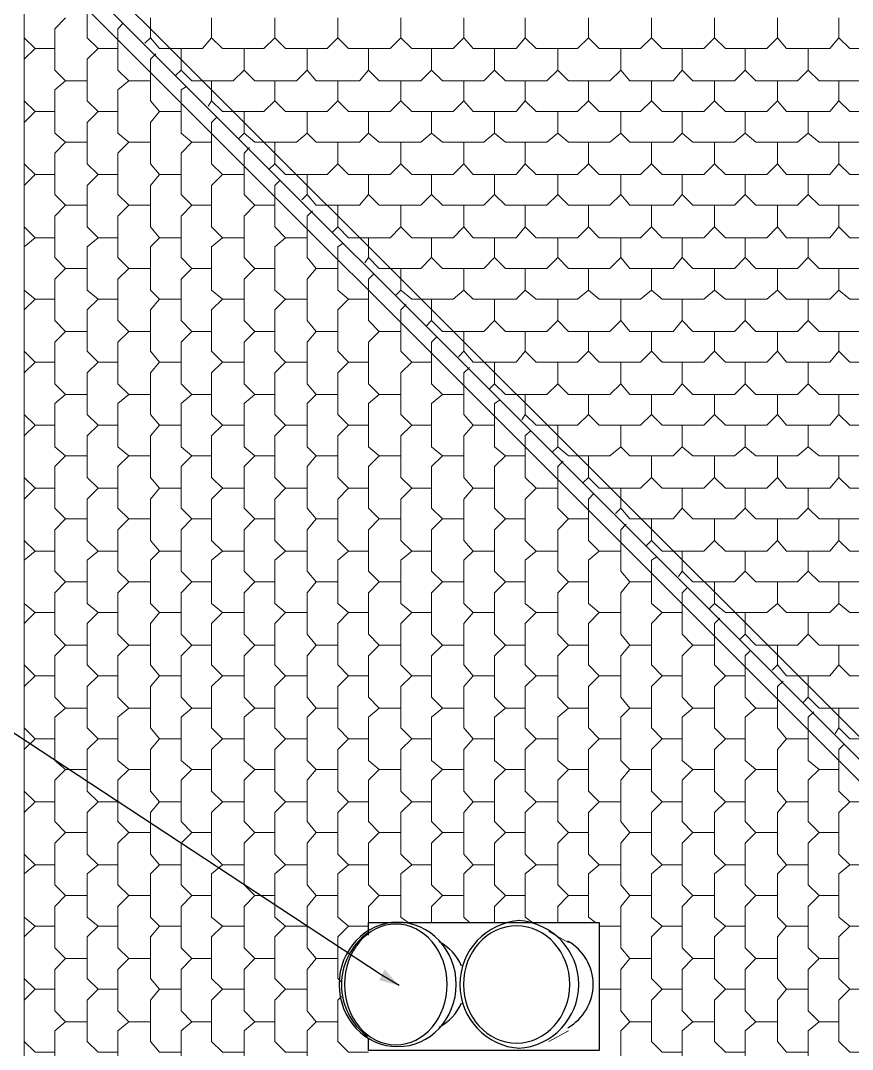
# Model space of a CAD drawing. Header units: millimetres. Extents: x 0 to 80.9, y 0 to 43.9.
# Drawn here: x 9.05 to 14.97, y 23.28 to 30.6 of the extents above; entities that cross this region are included whole.
import ezdxf

# ---------------------------------------------------------------- set-up
doc = ezdxf.new("R2010")
doc.units = ezdxf.units.MM
doc.layers.add('PDF_0', color=7, linetype='Continuous', true_color=0xed1f24)
doc.layers.add('PDF_014408$_ps_FA-EA_Pen_No__254', color=7, linetype='Continuous', true_color=0xb676ff)
for name, color, linetype in [('PDF_014408$_ps_FA-EA_Pen_No__4', 7, 'Continuous'), ('PDF_014408$A$Fillings_Pen_No__4', 7, 'Continuous'), ('PDF_014408$BL-ROOF', 7, 'Continuous')]:
    doc.layers.add(name, color=color, linetype=linetype)

msp = doc.modelspace()

# ---------------------------------------------------------------- linework, layer by layer
at = {"layer": 'PDF_0', "color": 7, "lineweight": 25}
msp.add_lwpolyline([(11.7451, 23.7339), (11.6169, 23.8108), (8.2062, 26.0547), (7.5779, 26.0547)], dxfattribs=at)
at = {"layer": 'PDF_0', "color": 7, "transparency": 33554559}
for points in [[(11.6426, 23.8493), (11.6041, 23.7724), (11.7451, 23.7339)], [(11.6041, 23.7724), (11.7451, 23.7339), (11.6426, 23.8493)]]:
    msp.add_solid(points, dxfattribs=at)
at = {"layer": 'PDF_014408$_ps_FA-EA_Pen_No__254', "lineweight": 13}
for points in [[(12.8094, 24.1186), (12.9504, 24.0416)], [(12.8094, 23.3364), (12.9504, 23.4134)]]:
    msp.add_lwpolyline(points, dxfattribs=at)
at = {"layer": 'PDF_014408$_ps_FA-EA_Pen_No__4', "lineweight": 25}
for centre, radius, start, end in [((12.6322, 23.7424), 0.4552, 93.45521, 266.54479), ((12.5681, 23.7424), 0.4552, 273.45521, 86.54479), ((11.8756, 23.7424), 0.3398, 22.57143, 63.12745), ((12.7732, 23.7424), 0.3526, 299.26756, 60.73244), ((11.8756, 23.7424), 0.3398, 296.87255, 337.42857)]:
    msp.add_arc(centre, radius, start, end, dxfattribs=at)
for points in [[(11.7346, 24.1847), (11.5044, 24.1847), (11.3179, 23.9867), (11.3179, 23.7424)], [(11.7218, 24.1719), (11.5199, 24.1719), (11.3563, 23.9796), (11.3563, 23.7424)], [(12.0872, 23.7424), (12.0872, 23.9796), (11.9236, 24.1719), (11.7218, 24.1719)], [(12.1513, 23.7424), (12.1513, 23.9867), (11.9647, 24.1847), (11.7346, 24.1847)], [(12.5809, 24.1591), (12.372, 24.1591), (12.2026, 23.9725), (12.2026, 23.7424)], [(12.9591, 23.7424), (12.9591, 23.9725), (12.7898, 24.1591), (12.5809, 24.1591)], [(11.3179, 23.7424), (11.3179, 23.498), (11.5044, 23.3), (11.7346, 23.3)], [(11.3563, 23.7424), (11.3563, 23.5051), (11.5199, 23.3128), (11.7218, 23.3128)], [(11.7218, 23.3128), (11.9236, 23.3128), (12.0872, 23.5051), (12.0872, 23.7424)], [(11.7346, 23.3), (11.9647, 23.3), (12.1513, 23.498), (12.1513, 23.7424)], [(12.2026, 23.7424), (12.2026, 23.5122), (12.372, 23.3256), (12.5809, 23.3256)], [(12.5809, 23.3256), (12.7898, 23.3256), (12.9591, 23.5122), (12.9591, 23.7424)]]:
    msp.add_open_spline(points, degree=3, dxfattribs=at)
at = {"layer": 'PDF_014408$A$Fillings_Pen_No__4', "lineweight": 25}
msp.add_lwpolyline([(11.5272, 24.0929), (11.5272, 24.1827), (13.1684, 24.1827), (13.1684, 23.2723), (11.5272, 23.2723), (11.5272, 23.3621)], dxfattribs=at)
msp.add_arc((11.79, 23.7403), 0.4552, 126.16189, 233.83811, dxfattribs=at)
at = {"layer": 'PDF_014408$BL-ROOF', "lineweight": 9}
for points in [[(9.0781, 31.2862), (18.5409, 21.8234), (26.2342, 21.8234), (26.2342, 29.427), (49.2758, 29.427), (49.2758, 22.862), (66.5345, 22.862), (66.5345, 22.4132), (75.4074, 31.2862)], [(9.0781, 12.3606), (18.5409, 21.8234), (9.0781, 31.2862)]]:
    msp.add_lwpolyline(points, close=True, dxfattribs=at)
for points in [[(26.2342, 21.9388), (18.5922, 21.9388), (9.232, 31.2862)], [(9.0781, 31.1323), (18.3871, 21.8234), (9.0781, 12.5273)], [(9.5654, 30.8118), (9.5269, 30.7733), (9.5269, 30.4784), (9.6038, 30.4015), (9.7449, 30.4015)], [(9.373, 30.6194), (9.2961, 30.5425), (9.2961, 30.2476), (9.373, 30.1707), (9.5269, 30.1707)], [(9.9372, 30.4399), (9.9757, 30.4784), (9.9757, 30.6194)], [(9.9757, 30.4784), (10.0398, 30.4015), (10.3475, 30.4015), (10.4116, 30.4784), (10.4116, 30.6194)], [(10.4116, 30.4784), (10.4886, 30.4015), (10.7835, 30.4015), (10.8604, 30.4784), (10.8604, 30.6194)], [(10.8604, 30.4784), (10.9373, 30.4015), (11.2323, 30.4015), (11.3092, 30.4784), (11.3092, 30.6194)], [(11.3092, 30.4784), (11.3861, 30.4015), (11.681, 30.4015), (11.758, 30.4784), (11.758, 30.6194)], [(11.758, 30.4784), (11.8349, 30.4015), (12.1298, 30.4015), (12.2067, 30.4784), (12.2067, 30.6194)], [(12.2067, 30.4784), (12.2709, 30.4015), (12.5786, 30.4015), (12.6427, 30.4784), (12.6427, 30.6194)], [(12.6427, 30.4784), (12.7196, 30.4015), (13.0145, 30.4015), (13.0915, 30.4784), (13.0915, 30.6194)], [(13.0915, 30.4784), (13.1684, 30.4015), (13.4633, 30.4015), (13.5403, 30.4784), (13.5403, 30.6194)], [(13.5403, 30.4784), (13.6172, 30.4015), (13.9121, 30.4015), (13.989, 30.4784), (13.989, 30.6194)], [(13.989, 30.4784), (14.066, 30.4015), (14.3609, 30.4015), (14.4378, 30.4784), (14.4378, 30.6194)], [(14.4378, 30.4784), (14.5019, 30.4015), (14.8097, 30.4015), (14.8738, 30.4784), (14.8738, 30.6194)], [(14.8738, 30.4784), (14.9507, 30.4015), (15.2456, 30.4015), (15.3225, 30.4784), (15.3225, 30.6194)], [(9.7833, 30.581), (9.7449, 30.5425), (9.7449, 30.2476), (9.8218, 30.1707), (9.9757, 30.1707)], [(9.0781, 30.4784), (9.1551, 30.4015), (9.2961, 30.4015)], [(9.1551, 30.4015), (9.0781, 30.3245)], [(9.6038, 30.4015), (9.5269, 30.3245), (9.5269, 30.0296), (9.6038, 29.9527), (9.7449, 29.9527)], [(10.1552, 30.2091), (10.1937, 30.2476), (10.1937, 30.4015)], [(10.1937, 30.2476), (10.2706, 30.1707), (10.5655, 30.1707), (10.6424, 30.2476), (10.6424, 30.4015)], [(10.6424, 30.2476), (10.7194, 30.1707), (11.0143, 30.1707), (11.0912, 30.2476), (11.0912, 30.4015)], [(11.0912, 30.2476), (11.1553, 30.1707), (11.4631, 30.1707), (11.5272, 30.2476), (11.5272, 30.4015)], [(11.5272, 30.2476), (11.6041, 30.1707), (11.899, 30.1707), (11.9759, 30.2476), (11.9759, 30.4015)], [(11.9759, 30.2476), (12.0529, 30.1707), (12.3478, 30.1707), (12.4247, 30.2476), (12.4247, 30.4015)], [(12.4247, 30.2476), (12.5017, 30.1707), (12.7966, 30.1707), (12.8735, 30.2476), (12.8735, 30.4015)], [(12.8735, 30.2476), (12.9504, 30.1707), (13.2453, 30.1707), (13.3223, 30.2476), (13.3223, 30.4015)], [(13.3223, 30.2476), (13.3864, 30.1707), (13.6941, 30.1707), (13.7582, 30.2476), (13.7582, 30.4015)], [(13.7582, 30.2476), (13.8352, 30.1707), (14.1301, 30.1707), (14.207, 30.2476), (14.207, 30.4015)], [(14.207, 30.2476), (14.2839, 30.1707), (14.5789, 30.1707), (14.6558, 30.2476), (14.6558, 30.4015)], [(14.6558, 30.2476), (14.7327, 30.1707), (15.0276, 30.1707), (15.1046, 30.2476), (15.1046, 30.4015)], [(10.0141, 30.363), (9.9757, 30.3245), (9.9757, 30.0296), (10.0398, 29.9527), (10.1937, 29.9527)], [(9.0781, 30.1707), (9.0781, 30.1707)], [(9.373, 30.1707), (9.2961, 30.1066), (9.2961, 29.7988), (9.373, 29.7347), (9.5269, 29.7347)], [(9.8218, 30.1707), (9.7449, 30.1066), (9.7449, 29.7988), (9.8218, 29.7347), (9.9757, 29.7347)], [(10.386, 29.9912), (10.4116, 30.0296), (10.4116, 30.1707)], [(10.4116, 30.0296), (10.4886, 29.9527), (10.7835, 29.9527), (10.8604, 30.0296), (10.8604, 30.1707)], [(10.8604, 30.0296), (10.9373, 29.9527), (11.2323, 29.9527), (11.3092, 30.0296), (11.3092, 30.1707)], [(11.3092, 30.0296), (11.3861, 29.9527), (11.681, 29.9527), (11.758, 30.0296), (11.758, 30.1707)], [(11.758, 30.0296), (11.8349, 29.9527), (12.1298, 29.9527), (12.2067, 30.0296), (12.2067, 30.1707)], [(12.2067, 30.0296), (12.2709, 29.9527), (12.5786, 29.9527), (12.6427, 30.0296), (12.6427, 30.1707)], [(12.6427, 30.0296), (12.7196, 29.9527), (13.0145, 29.9527), (13.0915, 30.0296), (13.0915, 30.1707)], [(13.0915, 30.0296), (13.1684, 29.9527), (13.4633, 29.9527), (13.5403, 30.0296), (13.5403, 30.1707)], [(13.5403, 30.0296), (13.6172, 29.9527), (13.9121, 29.9527), (13.989, 30.0296), (13.989, 30.1707)], [(13.989, 30.0296), (14.066, 29.9527), (14.3609, 29.9527), (14.4378, 30.0296), (14.4378, 30.1707)], [(14.4378, 30.0296), (14.5019, 29.9527), (14.8097, 29.9527), (14.8738, 30.0296), (14.8738, 30.1707)], [(14.8738, 30.0296), (14.9507, 29.9527), (15.2456, 29.9527), (15.3225, 30.0296), (15.3225, 30.1707)], [(10.2321, 30.1322), (10.1937, 30.1066), (10.1937, 29.7988), (10.2706, 29.7347), (10.4116, 29.7347)], [(9.0781, 30.0296), (9.1551, 29.9527), (9.2961, 29.9527)], [(9.1551, 29.9527), (9.0781, 29.8758)], [(9.6038, 29.9527), (9.5269, 29.8758), (9.5269, 29.5808), (9.6038, 29.5039), (9.7449, 29.5039)], [(10.0398, 29.9527), (9.9757, 29.8758), (9.9757, 29.5808), (10.0398, 29.5039), (10.1937, 29.5039)], [(10.604, 29.7604), (10.6424, 29.7988), (10.6424, 29.9527)], [(10.6424, 29.7988), (10.7194, 29.7347), (11.0143, 29.7347), (11.0912, 29.7988), (11.0912, 29.9527)], [(11.0912, 29.7988), (11.1553, 29.7347), (11.4631, 29.7347), (11.5272, 29.7988), (11.5272, 29.9527)], [(11.5272, 29.7988), (11.6041, 29.7347), (11.899, 29.7347), (11.9759, 29.7988), (11.9759, 29.9527)], [(11.9759, 29.7988), (12.0529, 29.7347), (12.3478, 29.7347), (12.4247, 29.7988), (12.4247, 29.9527)], [(12.4247, 29.7988), (12.5017, 29.7347), (12.7966, 29.7347), (12.8735, 29.7988), (12.8735, 29.9527)], [(12.8735, 29.7988), (12.9504, 29.7347), (13.2453, 29.7347), (13.3223, 29.7988), (13.3223, 29.9527)], [(13.3223, 29.7988), (13.3864, 29.7347), (13.6941, 29.7347), (13.7582, 29.7988), (13.7582, 29.9527)], [(13.7582, 29.7988), (13.8352, 29.7347), (14.1301, 29.7347), (14.207, 29.7988), (14.207, 29.9527)], [(14.207, 29.7988), (14.2839, 29.7347), (14.5789, 29.7347), (14.6558, 29.7988), (14.6558, 29.9527)], [(14.6558, 29.7988), (14.7327, 29.7347), (15.0276, 29.7347), (15.1046, 29.7988), (15.1046, 29.9527)], [(10.4501, 29.9142), (10.4116, 29.8758), (10.4116, 29.5808), (10.4886, 29.5039), (10.6424, 29.5039)], [(9.0781, 29.7347), (9.0781, 29.7347)], [(9.373, 29.7347), (9.2961, 29.6578), (9.2961, 29.3629), (9.373, 29.2859), (9.5269, 29.2859)], [(9.8218, 29.7347), (9.7449, 29.6578), (9.7449, 29.3629), (9.8218, 29.2859), (9.9757, 29.2859)], [(10.2706, 29.7347), (10.1937, 29.6578), (10.1937, 29.3629), (10.2706, 29.2859), (10.4116, 29.2859)], [(10.8219, 29.5424), (10.8604, 29.5808), (10.8604, 29.7347)], [(10.8604, 29.5808), (10.9373, 29.5039), (11.2323, 29.5039), (11.3092, 29.5808), (11.3092, 29.7347)], [(11.3092, 29.5808), (11.3861, 29.5039), (11.681, 29.5039), (11.758, 29.5808), (11.758, 29.7347)], [(11.758, 29.5808), (11.8349, 29.5039), (12.1298, 29.5039), (12.2067, 29.5808), (12.2067, 29.7347)], [(12.2067, 29.5808), (12.2709, 29.5039), (12.5786, 29.5039), (12.6427, 29.5808), (12.6427, 29.7347)], [(12.6427, 29.5808), (12.7196, 29.5039), (13.0145, 29.5039), (13.0915, 29.5808), (13.0915, 29.7347)], [(13.0915, 29.5808), (13.1684, 29.5039), (13.4633, 29.5039), (13.5403, 29.5808), (13.5403, 29.7347)], [(13.5403, 29.5808), (13.6172, 29.5039), (13.9121, 29.5039), (13.989, 29.5808), (13.989, 29.7347)], [(13.989, 29.5808), (14.066, 29.5039), (14.3609, 29.5039), (14.4378, 29.5808), (14.4378, 29.7347)], [(14.4378, 29.5808), (14.5019, 29.5039), (14.8097, 29.5039), (14.8738, 29.5808), (14.8738, 29.7347)], [(14.8738, 29.5808), (14.9507, 29.5039), (15.2456, 29.5039), (15.3225, 29.5808), (15.3225, 29.7347)], [(10.6809, 29.6962), (10.6424, 29.6578), (10.6424, 29.3629), (10.7194, 29.2859), (10.8604, 29.2859)], [(9.0781, 29.5808), (9.1551, 29.5039), (9.2961, 29.5039)], [(9.1551, 29.5039), (9.0781, 29.427)], [(9.6038, 29.5039), (9.5269, 29.427), (9.5269, 29.1321), (9.6038, 29.0551), (9.7449, 29.0551)], [(10.0398, 29.5039), (9.9757, 29.427), (9.9757, 29.1321), (10.0398, 29.0551), (10.1937, 29.0551)], [(10.4886, 29.5039), (10.4116, 29.427), (10.4116, 29.1321), (10.4886, 29.0551), (10.6424, 29.0551)], [(11.0527, 29.3244), (11.0912, 29.3629), (11.0912, 29.5039)], [(11.0912, 29.3629), (11.1553, 29.2859), (11.4631, 29.2859), (11.5272, 29.3629), (11.5272, 29.5039)], [(11.5272, 29.3629), (11.6041, 29.2859), (11.899, 29.2859), (11.9759, 29.3629), (11.9759, 29.5039)], [(11.9759, 29.3629), (12.0529, 29.2859), (12.3478, 29.2859), (12.4247, 29.3629), (12.4247, 29.5039)], [(12.4247, 29.3629), (12.5017, 29.2859), (12.7966, 29.2859), (12.8735, 29.3629), (12.8735, 29.5039)], [(12.8735, 29.3629), (12.9504, 29.2859), (13.2453, 29.2859), (13.3223, 29.3629), (13.3223, 29.5039)], [(13.3223, 29.3629), (13.3864, 29.2859), (13.6941, 29.2859), (13.7582, 29.3629), (13.7582, 29.5039)], [(13.7582, 29.3629), (13.8352, 29.2859), (14.1301, 29.2859), (14.207, 29.3629), (14.207, 29.5039)], [(14.207, 29.3629), (14.2839, 29.2859), (14.5789, 29.2859), (14.6558, 29.3629), (14.6558, 29.5039)], [(14.6558, 29.3629), (14.7327, 29.2859), (15.0276, 29.2859), (15.1046, 29.3629), (15.1046, 29.5039)], [(10.8989, 29.4654), (10.8604, 29.427), (10.8604, 29.1321), (10.9373, 29.0551), (11.0912, 29.0551)], [(9.0781, 29.2859), (9.0781, 29.2859)], [(9.373, 29.2859), (9.2961, 29.209), (9.2961, 28.9141), (9.373, 28.8372), (9.5269, 28.8372)], [(9.8218, 29.2859), (9.7449, 29.209), (9.7449, 28.9141), (9.8218, 28.8372), (9.9757, 28.8372)], [(10.2706, 29.2859), (10.1937, 29.209), (10.1937, 28.9141), (10.2706, 28.8372), (10.4116, 28.8372)], [(10.7194, 29.2859), (10.6424, 29.209), (10.6424, 28.9141), (10.7194, 28.8372), (10.8604, 28.8372)], [(11.2707, 29.0936), (11.3092, 29.1321), (11.3092, 29.2859)], [(11.3092, 29.1321), (11.3861, 29.0551), (11.681, 29.0551), (11.758, 29.1321), (11.758, 29.2859)], [(11.758, 29.1321), (11.8349, 29.0551), (12.1298, 29.0551), (12.2067, 29.1321), (12.2067, 29.2859)], [(12.2067, 29.1321), (12.2709, 29.0551), (12.5786, 29.0551), (12.6427, 29.1321), (12.6427, 29.2859)], [(12.6427, 29.1321), (12.7196, 29.0551), (13.0145, 29.0551), (13.0915, 29.1321), (13.0915, 29.2859)], [(13.0915, 29.1321), (13.1684, 29.0551), (13.4633, 29.0551), (13.5403, 29.1321), (13.5403, 29.2859)], [(13.5403, 29.1321), (13.6172, 29.0551), (13.9121, 29.0551), (13.989, 29.1321), (13.989, 29.2859)], [(13.989, 29.1321), (14.066, 29.0551), (14.3609, 29.0551), (14.4378, 29.1321), (14.4378, 29.2859)], [(14.4378, 29.1321), (14.5019, 29.0551), (14.8097, 29.0551), (14.8738, 29.1321), (14.8738, 29.2859)], [(14.8738, 29.1321), (14.9507, 29.0551), (15.2456, 29.0551), (15.3225, 29.1321), (15.3225, 29.2859)], [(11.1297, 29.2475), (11.0912, 29.209), (11.0912, 28.9141), (11.1553, 28.8372), (11.3092, 28.8372)], [(9.0781, 29.1321), (9.1551, 29.0551), (9.2961, 29.0551)], [(9.1551, 29.0551), (9.0781, 28.991)], [(9.6038, 29.0551), (9.5269, 28.991), (9.5269, 28.6833), (9.6038, 28.6192), (9.7449, 28.6192)], [(10.0398, 29.0551), (9.9757, 28.991), (9.9757, 28.6833), (10.0398, 28.6192), (10.1937, 28.6192)], [(10.4886, 29.0551), (10.4116, 28.991), (10.4116, 28.6833), (10.4886, 28.6192), (10.6424, 28.6192)], [(10.9373, 29.0551), (10.8604, 28.991), (10.8604, 28.6833), (10.9373, 28.6192), (11.0912, 28.6192)], [(11.3477, 29.0167), (11.3092, 28.991), (11.3092, 28.6833), (11.3861, 28.6192), (11.5272, 28.6192)], [(11.5015, 28.8756), (11.5272, 28.9141), (11.5272, 29.0551)], [(11.5272, 28.9141), (11.6041, 28.8372), (11.899, 28.8372), (11.9759, 28.9141), (11.9759, 29.0551)], [(11.9759, 28.9141), (12.0529, 28.8372), (12.3478, 28.8372), (12.4247, 28.9141), (12.4247, 29.0551)], [(12.4247, 28.9141), (12.5017, 28.8372), (12.7966, 28.8372), (12.8735, 28.9141), (12.8735, 29.0551)], [(12.8735, 28.9141), (12.9504, 28.8372), (13.2453, 28.8372), (13.3223, 28.9141), (13.3223, 29.0551)], [(13.3223, 28.9141), (13.3864, 28.8372), (13.6941, 28.8372), (13.7582, 28.9141), (13.7582, 29.0551)], [(13.7582, 28.9141), (13.8352, 28.8372), (14.1301, 28.8372), (14.207, 28.9141), (14.207, 29.0551)], [(14.207, 28.9141), (14.2839, 28.8372), (14.5789, 28.8372), (14.6558, 28.9141), (14.6558, 29.0551)], [(14.6558, 28.9141), (14.7327, 28.8372), (15.0276, 28.8372), (15.1046, 28.9141), (15.1046, 29.0551)], [(9.0781, 28.8372), (9.0781, 28.8372)], [(9.373, 28.8372), (9.2961, 28.7602), (9.2961, 28.4653), (9.373, 28.3884), (9.5269, 28.3884)], [(9.8218, 28.8372), (9.7449, 28.7602), (9.7449, 28.4653), (9.8218, 28.3884), (9.9757, 28.3884)], [(10.2706, 28.8372), (10.1937, 28.7602), (10.1937, 28.4653), (10.2706, 28.3884), (10.4116, 28.3884)], [(10.7194, 28.8372), (10.6424, 28.7602), (10.6424, 28.4653), (10.7194, 28.3884), (10.8604, 28.3884)], [(11.1553, 28.8372), (11.0912, 28.7602), (11.0912, 28.4653), (11.1553, 28.3884), (11.3092, 28.3884)], [(11.5656, 28.7987), (11.5272, 28.7602), (11.5272, 28.4653), (11.6041, 28.3884), (11.758, 28.3884)], [(11.7195, 28.6448), (11.758, 28.6833), (11.758, 28.8372)], [(11.758, 28.6833), (11.8349, 28.6192), (12.1298, 28.6192), (12.2067, 28.6833), (12.2067, 28.8372)], [(12.2067, 28.6833), (12.2709, 28.6192), (12.5786, 28.6192), (12.6427, 28.6833), (12.6427, 28.8372)], [(12.6427, 28.6833), (12.7196, 28.6192), (13.0145, 28.6192), (13.0915, 28.6833), (13.0915, 28.8372)], [(13.0915, 28.6833), (13.1684, 28.6192), (13.4633, 28.6192), (13.5403, 28.6833), (13.5403, 28.8372)], [(13.5403, 28.6833), (13.6172, 28.6192), (13.9121, 28.6192), (13.989, 28.6833), (13.989, 28.8372)], [(13.989, 28.6833), (14.066, 28.6192), (14.3609, 28.6192), (14.4378, 28.6833), (14.4378, 28.8372)], [(14.4378, 28.6833), (14.5019, 28.6192), (14.8097, 28.6192), (14.8738, 28.6833), (14.8738, 28.8372)], [(14.8738, 28.6833), (14.9507, 28.6192), (15.2456, 28.6192), (15.3225, 28.6833), (15.3225, 28.8372)], [(9.0781, 28.6833), (9.1551, 28.6192), (9.2961, 28.6192)], [(9.1551, 28.6192), (9.0781, 28.5422)], [(9.6038, 28.6192), (9.5269, 28.5422), (9.5269, 28.2473), (9.6038, 28.1704), (9.7449, 28.1704)], [(10.0398, 28.6192), (9.9757, 28.5422), (9.9757, 28.2473), (10.0398, 28.1704), (10.1937, 28.1704)], [(10.4886, 28.6192), (10.4116, 28.5422), (10.4116, 28.2473), (10.4886, 28.1704), (10.6424, 28.1704)], [(10.9373, 28.6192), (10.8604, 28.5422), (10.8604, 28.2473), (10.9373, 28.1704), (11.0912, 28.1704)], [(11.3861, 28.6192), (11.3092, 28.5422), (11.3092, 28.2473), (11.3861, 28.1704), (11.5272, 28.1704)], [(11.7964, 28.5807), (11.758, 28.5422), (11.758, 28.2473), (11.8349, 28.1704), (11.9759, 28.1704)], [(11.9375, 28.4268), (11.9759, 28.4653), (11.9759, 28.6192)], [(11.9759, 28.4653), (12.0529, 28.3884), (12.3478, 28.3884), (12.4247, 28.4653), (12.4247, 28.6192)], [(12.4247, 28.4653), (12.5017, 28.3884), (12.7966, 28.3884), (12.8735, 28.4653), (12.8735, 28.6192)], [(12.8735, 28.4653), (12.9504, 28.3884), (13.2453, 28.3884), (13.3223, 28.4653), (13.3223, 28.6192)], [(13.3223, 28.4653), (13.3864, 28.3884), (13.6941, 28.3884), (13.7582, 28.4653), (13.7582, 28.6192)], [(13.7582, 28.4653), (13.8352, 28.3884), (14.1301, 28.3884), (14.207, 28.4653), (14.207, 28.6192)], [(14.207, 28.4653), (14.2839, 28.3884), (14.5789, 28.3884), (14.6558, 28.4653), (14.6558, 28.6192)], [(14.6558, 28.4653), (14.7327, 28.3884), (15.0276, 28.3884), (15.1046, 28.4653), (15.1046, 28.6192)], [(9.0781, 28.3884), (9.0781, 28.3884)], [(9.373, 28.3884), (9.2961, 28.3114), (9.2961, 28.0165), (9.373, 27.9396), (9.5269, 27.9396)], [(9.8218, 28.3884), (9.7449, 28.3114), (9.7449, 28.0165), (9.8218, 27.9396), (9.9757, 27.9396)], [(10.2706, 28.3884), (10.1937, 28.3114), (10.1937, 28.0165), (10.2706, 27.9396), (10.4116, 27.9396)], [(10.7194, 28.3884), (10.6424, 28.3114), (10.6424, 28.0165), (10.7194, 27.9396), (10.8604, 27.9396)], [(11.1553, 28.3884), (11.0912, 28.3114), (11.0912, 28.0165), (11.1553, 27.9396), (11.3092, 27.9396)], [(11.6041, 28.3884), (11.5272, 28.3114), (11.5272, 28.0165), (11.6041, 27.9396), (11.758, 27.9396)], [(12.0144, 28.3499), (11.9759, 28.3114), (11.9759, 28.0165), (12.0529, 27.9396), (12.2067, 27.9396)], [(12.1683, 28.2089), (12.2067, 28.2473), (12.2067, 28.3884)], [(12.2067, 28.2473), (12.2709, 28.1704), (12.5786, 28.1704), (12.6427, 28.2473), (12.6427, 28.3884)], [(12.6427, 28.2473), (12.7196, 28.1704), (13.0145, 28.1704), (13.0915, 28.2473), (13.0915, 28.3884)], [(13.0915, 28.2473), (13.1684, 28.1704), (13.4633, 28.1704), (13.5403, 28.2473), (13.5403, 28.3884)], [(13.5403, 28.2473), (13.6172, 28.1704), (13.9121, 28.1704), (13.989, 28.2473), (13.989, 28.3884)], [(13.989, 28.2473), (14.066, 28.1704), (14.3609, 28.1704), (14.4378, 28.2473), (14.4378, 28.3884)], [(14.4378, 28.2473), (14.5019, 28.1704), (14.8097, 28.1704), (14.8738, 28.2473), (14.8738, 28.3884)], [(14.8738, 28.2473), (14.9507, 28.1704), (15.2456, 28.1704), (15.3225, 28.2473), (15.3225, 28.3884)], [(9.0781, 28.2473), (9.1551, 28.1704), (9.2961, 28.1704)], [(9.1551, 28.1704), (9.0781, 28.0935)], [(9.6038, 28.1704), (9.5269, 28.0935), (9.5269, 27.7986), (9.6038, 27.7216), (9.7449, 27.7216)], [(10.0398, 28.1704), (9.9757, 28.0935), (9.9757, 27.7986), (10.0398, 27.7216), (10.1937, 27.7216)], [(10.4886, 28.1704), (10.4116, 28.0935), (10.4116, 27.7986), (10.4886, 27.7216), (10.6424, 27.7216)], [(10.9373, 28.1704), (10.8604, 28.0935), (10.8604, 27.7986), (10.9373, 27.7216), (11.0912, 27.7216)], [(11.3861, 28.1704), (11.3092, 28.0935), (11.3092, 27.7986), (11.3861, 27.7216), (11.5272, 27.7216)], [(11.8349, 28.1704), (11.758, 28.0935), (11.758, 27.7986), (11.8349, 27.7216), (11.9759, 27.7216)], [(12.2452, 28.1319), (12.2067, 28.0935), (12.2067, 27.7986), (12.2709, 27.7216), (12.4247, 27.7216)], [(12.3863, 27.9781), (12.4247, 28.0165), (12.4247, 28.1704)], [(12.4247, 28.0165), (12.5017, 27.9396), (12.7966, 27.9396), (12.8735, 28.0165), (12.8735, 28.1704)], [(12.8735, 28.0165), (12.9504, 27.9396), (13.2453, 27.9396), (13.3223, 28.0165), (13.3223, 28.1704)], [(13.3223, 28.0165), (13.3864, 27.9396), (13.6941, 27.9396), (13.7582, 28.0165), (13.7582, 28.1704)], [(13.7582, 28.0165), (13.8352, 27.9396), (14.1301, 27.9396), (14.207, 28.0165), (14.207, 28.1704)], [(14.207, 28.0165), (14.2839, 27.9396), (14.5789, 27.9396), (14.6558, 28.0165), (14.6558, 28.1704)], [(14.6558, 28.0165), (14.7327, 27.9396), (15.0276, 27.9396), (15.1046, 28.0165), (15.1046, 28.1704)], [(9.0781, 27.9396), (9.0781, 27.9396)], [(9.373, 27.9396), (9.2961, 27.8755), (9.2961, 27.5678), (9.373, 27.5036), (9.5269, 27.5036)], [(9.8218, 27.9396), (9.7449, 27.8755), (9.7449, 27.5678), (9.8218, 27.5036), (9.9757, 27.5036)], [(10.2706, 27.9396), (10.1937, 27.8755), (10.1937, 27.5678), (10.2706, 27.5036), (10.4116, 27.5036)], [(10.7194, 27.9396), (10.6424, 27.8755), (10.6424, 27.5678), (10.7194, 27.5036), (10.8604, 27.5036)], [(11.1553, 27.9396), (11.0912, 27.8755), (11.0912, 27.5678), (11.1553, 27.5036), (11.3092, 27.5036)], [(11.6041, 27.9396), (11.5272, 27.8755), (11.5272, 27.5678), (11.6041, 27.5036), (11.758, 27.5036)], [(12.0529, 27.9396), (11.9759, 27.8755), (11.9759, 27.5678), (12.0529, 27.5036), (12.2067, 27.5036)], [(12.4632, 27.9011), (12.4247, 27.8755), (12.4247, 27.5678), (12.5017, 27.5036), (12.6427, 27.5036)], [(12.6171, 27.7601), (12.6427, 27.7986), (12.6427, 27.9396)], [(12.6427, 27.7986), (12.7196, 27.7216), (13.0145, 27.7216), (13.0915, 27.7986), (13.0915, 27.9396)], [(13.0915, 27.7986), (13.1684, 27.7216), (13.4633, 27.7216), (13.5403, 27.7986), (13.5403, 27.9396)], [(13.5403, 27.7986), (13.6172, 27.7216), (13.9121, 27.7216), (13.989, 27.7986), (13.989, 27.9396)], [(13.989, 27.7986), (14.066, 27.7216), (14.3609, 27.7216), (14.4378, 27.7986), (14.4378, 27.9396)], [(14.4378, 27.7986), (14.5019, 27.7216), (14.8097, 27.7216), (14.8738, 27.7986), (14.8738, 27.9396)], [(14.8738, 27.7986), (14.9507, 27.7216), (15.2456, 27.7216), (15.3225, 27.7986), (15.3225, 27.9396)], [(9.0781, 27.7986), (9.1551, 27.7216), (9.2961, 27.7216)], [(9.1551, 27.7216), (9.0781, 27.6447)], [(9.6038, 27.7216), (9.5269, 27.6447), (9.5269, 27.3498), (9.6038, 27.2728), (9.7449, 27.2728)], [(10.0398, 27.7216), (9.9757, 27.6447), (9.9757, 27.3498), (10.0398, 27.2728), (10.1937, 27.2728)], [(10.4886, 27.7216), (10.4116, 27.6447), (10.4116, 27.3498), (10.4886, 27.2728), (10.6424, 27.2728)], [(10.9373, 27.7216), (10.8604, 27.6447), (10.8604, 27.3498), (10.9373, 27.2728), (11.0912, 27.2728)], [(11.3861, 27.7216), (11.3092, 27.6447), (11.3092, 27.3498), (11.3861, 27.2728), (11.5272, 27.2728)], [(11.8349, 27.7216), (11.758, 27.6447), (11.758, 27.3498), (11.8349, 27.2728), (11.9759, 27.2728)], [(12.2709, 27.7216), (12.2067, 27.6447), (12.2067, 27.3498), (12.2709, 27.2728), (12.4247, 27.2728)], [(12.6812, 27.6832), (12.6427, 27.6447), (12.6427, 27.3498), (12.7196, 27.2728), (12.8735, 27.2728)], [(12.835, 27.5293), (12.8735, 27.5678), (12.8735, 27.7216)], [(12.8735, 27.5678), (12.9504, 27.5036), (13.2453, 27.5036), (13.3223, 27.5678), (13.3223, 27.7216)], [(13.3223, 27.5678), (13.3864, 27.5036), (13.6941, 27.5036), (13.7582, 27.5678), (13.7582, 27.7216)], [(13.7582, 27.5678), (13.8352, 27.5036), (14.1301, 27.5036), (14.207, 27.5678), (14.207, 27.7216)], [(14.207, 27.5678), (14.2839, 27.5036), (14.5789, 27.5036), (14.6558, 27.5678), (14.6558, 27.7216)], [(14.6558, 27.5678), (14.7327, 27.5036), (15.0276, 27.5036), (15.1046, 27.5678), (15.1046, 27.7216)], [(9.0781, 27.5036), (9.0781, 27.5036)], [(9.373, 27.5036), (9.2961, 27.4267), (9.2961, 27.1318), (9.373, 27.0549), (9.5269, 27.0549)], [(9.8218, 27.5036), (9.7449, 27.4267), (9.7449, 27.1318), (9.8218, 27.0549), (9.9757, 27.0549)], [(10.2706, 27.5036), (10.1937, 27.4267), (10.1937, 27.1318), (10.2706, 27.0549), (10.4116, 27.0549)], [(10.7194, 27.5036), (10.6424, 27.4267), (10.6424, 27.1318), (10.7194, 27.0549), (10.8604, 27.0549)], [(11.1553, 27.5036), (11.0912, 27.4267), (11.0912, 27.1318), (11.1553, 27.0549), (11.3092, 27.0549)], [(11.6041, 27.5036), (11.5272, 27.4267), (11.5272, 27.1318), (11.6041, 27.0549), (11.758, 27.0549)], [(12.0529, 27.5036), (11.9759, 27.4267), (11.9759, 27.1318), (12.0529, 27.0549), (12.2067, 27.0549)], [(12.5017, 27.5036), (12.4247, 27.4267), (12.4247, 27.1318), (12.5017, 27.0549), (12.6427, 27.0549)], [(12.912, 27.4652), (12.8735, 27.4267), (12.8735, 27.1318), (12.9504, 27.0549), (13.0915, 27.0549)], [(13.053, 27.3113), (13.0915, 27.3498), (13.0915, 27.5036)], [(13.0915, 27.3498), (13.1684, 27.2728), (13.4633, 27.2728), (13.5403, 27.3498), (13.5403, 27.5036)], [(13.5403, 27.3498), (13.6172, 27.2728), (13.9121, 27.2728), (13.989, 27.3498), (13.989, 27.5036)], [(13.989, 27.3498), (14.066, 27.2728), (14.3609, 27.2728), (14.4378, 27.3498), (14.4378, 27.5036)], [(14.4378, 27.3498), (14.5019, 27.2728), (14.8097, 27.2728), (14.8738, 27.3498), (14.8738, 27.5036)], [(14.8738, 27.3498), (14.9507, 27.2728), (15.2456, 27.2728), (15.3225, 27.3498), (15.3225, 27.5036)], [(9.0781, 27.3498), (9.1551, 27.2728), (9.2961, 27.2728)], [(9.1551, 27.2728), (9.0781, 27.1959)], [(9.6038, 27.2728), (9.5269, 27.1959), (9.5269, 26.901), (9.6038, 26.8241), (9.7449, 26.8241)], [(10.0398, 27.2728), (9.9757, 27.1959), (9.9757, 26.901), (10.0398, 26.8241), (10.1937, 26.8241)], [(10.4886, 27.2728), (10.4116, 27.1959), (10.4116, 26.901), (10.4886, 26.8241), (10.6424, 26.8241)], [(10.9373, 27.2728), (10.8604, 27.1959), (10.8604, 26.901), (10.9373, 26.8241), (11.0912, 26.8241)], [(11.3861, 27.2728), (11.3092, 27.1959), (11.3092, 26.901), (11.3861, 26.8241), (11.5272, 26.8241)], [(11.8349, 27.2728), (11.758, 27.1959), (11.758, 26.901), (11.8349, 26.8241), (11.9759, 26.8241)], [(12.2709, 27.2728), (12.2067, 27.1959), (12.2067, 26.901), (12.2709, 26.8241), (12.4247, 26.8241)], [(12.7196, 27.2728), (12.6427, 27.1959), (12.6427, 26.901), (12.7196, 26.8241), (12.8735, 26.8241)], [(13.1299, 27.2344), (13.0915, 27.1959), (13.0915, 26.901), (13.1684, 26.8241), (13.3223, 26.8241)], [(13.2838, 27.0933), (13.3223, 27.1318), (13.3223, 27.2728)], [(13.3223, 27.1318), (13.3864, 27.0549), (13.6941, 27.0549), (13.7582, 27.1318), (13.7582, 27.2728)], [(13.7582, 27.1318), (13.8352, 27.0549), (14.1301, 27.0549), (14.207, 27.1318), (14.207, 27.2728)], [(14.207, 27.1318), (14.2839, 27.0549), (14.5789, 27.0549), (14.6558, 27.1318), (14.6558, 27.2728)], [(14.6558, 27.1318), (14.7327, 27.0549), (15.0276, 27.0549), (15.1046, 27.1318), (15.1046, 27.2728)], [(9.0781, 27.0549), (9.0781, 27.0549)], [(9.373, 27.0549), (9.2961, 26.9779), (9.2961, 26.683), (9.373, 26.6061), (9.5269, 26.6061)], [(9.8218, 27.0549), (9.7449, 26.9779), (9.7449, 26.683), (9.8218, 26.6061), (9.9757, 26.6061)], [(10.2706, 27.0549), (10.1937, 26.9779), (10.1937, 26.683), (10.2706, 26.6061), (10.4116, 26.6061)], [(10.7194, 27.0549), (10.6424, 26.9779), (10.6424, 26.683), (10.7194, 26.6061), (10.8604, 26.6061)], [(11.1553, 27.0549), (11.0912, 26.9779), (11.0912, 26.683), (11.1553, 26.6061), (11.3092, 26.6061)], [(11.6041, 27.0549), (11.5272, 26.9779), (11.5272, 26.683), (11.6041, 26.6061), (11.758, 26.6061)], [(12.0529, 27.0549), (11.9759, 26.9779), (11.9759, 26.683), (12.0529, 26.6061), (12.2067, 26.6061)], [(12.5017, 27.0549), (12.4247, 26.9779), (12.4247, 26.683), (12.5017, 26.6061), (12.6427, 26.6061)], [(12.9504, 27.0549), (12.8735, 26.9779), (12.8735, 26.683), (12.9504, 26.6061), (13.0915, 26.6061)], [(13.3607, 27.0164), (13.3223, 26.9779), (13.3223, 26.683), (13.3864, 26.6061), (13.5403, 26.6061)], [(13.5018, 26.8625), (13.5403, 26.901), (13.5403, 27.0549)], [(13.5403, 26.901), (13.6172, 26.8241), (13.9121, 26.8241), (13.989, 26.901), (13.989, 27.0549)], [(13.989, 26.901), (14.066, 26.8241), (14.3609, 26.8241), (14.4378, 26.901), (14.4378, 27.0549)], [(14.4378, 26.901), (14.5019, 26.8241), (14.8097, 26.8241), (14.8738, 26.901), (14.8738, 27.0549)], [(14.8738, 26.901), (14.9507, 26.8241), (15.2456, 26.8241), (15.3225, 26.901), (15.3225, 27.0549)], [(9.0781, 26.901), (9.1551, 26.8241), (9.2961, 26.8241)], [(9.1551, 26.8241), (9.0781, 26.76)], [(9.6038, 26.8241), (9.5269, 26.76), (9.5269, 26.4522), (9.6038, 26.3881), (9.7449, 26.3881)], [(10.0398, 26.8241), (9.9757, 26.76), (9.9757, 26.4522), (10.0398, 26.3881), (10.1937, 26.3881)], [(10.4886, 26.8241), (10.4116, 26.76), (10.4116, 26.4522), (10.4886, 26.3881), (10.6424, 26.3881)], [(10.9373, 26.8241), (10.8604, 26.76), (10.8604, 26.4522), (10.9373, 26.3881), (11.0912, 26.3881)], [(11.3861, 26.8241), (11.3092, 26.76), (11.3092, 26.4522), (11.3861, 26.3881), (11.5272, 26.3881)], [(11.8349, 26.8241), (11.758, 26.76), (11.758, 26.4522), (11.8349, 26.3881), (11.9759, 26.3881)], [(12.2709, 26.8241), (12.2067, 26.76), (12.2067, 26.4522), (12.2709, 26.3881), (12.4247, 26.3881)], [(12.7196, 26.8241), (12.6427, 26.76), (12.6427, 26.4522), (12.7196, 26.3881), (12.8735, 26.3881)], [(13.1684, 26.8241), (13.0915, 26.76), (13.0915, 26.4522), (13.1684, 26.3881), (13.3223, 26.3881)], [(13.7326, 26.6446), (13.7582, 26.683), (13.7582, 26.8241)], [(13.7582, 26.683), (13.8352, 26.6061), (14.1301, 26.6061), (14.207, 26.683), (14.207, 26.8241)], [(14.207, 26.683), (14.2839, 26.6061), (14.5789, 26.6061), (14.6558, 26.683), (14.6558, 26.8241)], [(14.6558, 26.683), (14.7327, 26.6061), (15.0276, 26.6061), (15.1046, 26.683), (15.1046, 26.8241)], [(13.5787, 26.7856), (13.5403, 26.76), (13.5403, 26.4522), (13.6172, 26.3881), (13.7582, 26.3881)], [(9.0781, 26.6061), (9.0781, 26.6061)], [(9.373, 26.6061), (9.2961, 26.5292), (9.2961, 26.2342), (9.373, 26.1573), (9.5269, 26.1573)], [(9.8218, 26.6061), (9.7449, 26.5292), (9.7449, 26.2342), (9.8218, 26.1573), (9.9757, 26.1573)], [(10.2706, 26.6061), (10.1937, 26.5292), (10.1937, 26.2342), (10.2706, 26.1573), (10.4116, 26.1573)], [(10.7194, 26.6061), (10.6424, 26.5292), (10.6424, 26.2342), (10.7194, 26.1573), (10.8604, 26.1573)], [(11.1553, 26.6061), (11.0912, 26.5292), (11.0912, 26.2342), (11.1553, 26.1573), (11.3092, 26.1573)], [(11.6041, 26.6061), (11.5272, 26.5292), (11.5272, 26.2342), (11.6041, 26.1573), (11.758, 26.1573)], [(12.0529, 26.6061), (11.9759, 26.5292), (11.9759, 26.2342), (12.0529, 26.1573), (12.2067, 26.1573)], [(12.5017, 26.6061), (12.4247, 26.5292), (12.4247, 26.2342), (12.5017, 26.1573), (12.6427, 26.1573)], [(12.9504, 26.6061), (12.8735, 26.5292), (12.8735, 26.2342), (12.9504, 26.1573), (13.0915, 26.1573)], [(13.3864, 26.6061), (13.3223, 26.5292), (13.3223, 26.2342), (13.3864, 26.1573), (13.5403, 26.1573)], [(13.9506, 26.4138), (13.989, 26.4522), (13.989, 26.6061)], [(13.989, 26.4522), (14.066, 26.3881), (14.3609, 26.3881), (14.4378, 26.4522), (14.4378, 26.6061)], [(14.4378, 26.4522), (14.5019, 26.3881), (14.8097, 26.3881), (14.8738, 26.4522), (14.8738, 26.6061)], [(14.8738, 26.4522), (14.9507, 26.3881), (15.2456, 26.3881), (15.3225, 26.4522), (15.3225, 26.6061)], [(13.7967, 26.5676), (13.7582, 26.5292), (13.7582, 26.2342), (13.8352, 26.1573), (13.989, 26.1573)], [(9.0781, 26.4522), (9.1551, 26.3881), (9.2961, 26.3881)], [(9.1551, 26.3881), (9.0781, 26.3112)], [(9.6038, 26.3881), (9.5269, 26.3112), (9.5269, 26.0163), (9.6038, 25.9393), (9.7449, 25.9393)], [(10.0398, 26.3881), (9.9757, 26.3112), (9.9757, 26.0163), (10.0398, 25.9393), (10.1937, 25.9393)], [(10.4886, 26.3881), (10.4116, 26.3112), (10.4116, 26.0163), (10.4886, 25.9393), (10.6424, 25.9393)], [(10.9373, 26.3881), (10.8604, 26.3112), (10.8604, 26.0163), (10.9373, 25.9393), (11.0912, 25.9393)], [(11.3861, 26.3881), (11.3092, 26.3112), (11.3092, 26.0163), (11.3861, 25.9393), (11.5272, 25.9393)], [(11.8349, 26.3881), (11.758, 26.3112), (11.758, 26.0163), (11.8349, 25.9393), (11.9759, 25.9393)], [(12.2709, 26.3881), (12.2067, 26.3112), (12.2067, 26.0163), (12.2709, 25.9393), (12.4247, 25.9393)], [(12.7196, 26.3881), (12.6427, 26.3112), (12.6427, 26.0163), (12.7196, 25.9393), (12.8735, 25.9393)], [(13.1684, 26.3881), (13.0915, 26.3112), (13.0915, 26.0163), (13.1684, 25.9393), (13.3223, 25.9393)], [(13.6172, 26.3881), (13.5403, 26.3112), (13.5403, 26.0163), (13.6172, 25.9393), (13.7582, 25.9393)], [(14.1685, 26.1958), (14.207, 26.2342), (14.207, 26.3881)], [(14.207, 26.2342), (14.2839, 26.1573), (14.5789, 26.1573), (14.6558, 26.2342), (14.6558, 26.3881)], [(14.6558, 26.2342), (14.7327, 26.1573), (15.0276, 26.1573), (15.1046, 26.2342), (15.1046, 26.3881)], [(14.0275, 26.3496), (13.989, 26.3112), (13.989, 26.0163), (14.066, 25.9393), (14.207, 25.9393)], [(9.0781, 26.1573), (9.0781, 26.1573)], [(9.373, 26.1573), (9.2961, 26.0804), (9.2961, 25.7855), (9.373, 25.7085), (9.5269, 25.7085)], [(9.8218, 26.1573), (9.7449, 26.0804), (9.7449, 25.7855), (9.8218, 25.7085), (9.9757, 25.7085)], [(10.2706, 26.1573), (10.1937, 26.0804), (10.1937, 25.7855), (10.2706, 25.7085), (10.4116, 25.7085)], [(10.7194, 26.1573), (10.6424, 26.0804), (10.6424, 25.7855), (10.7194, 25.7085), (10.8604, 25.7085)], [(11.1553, 26.1573), (11.0912, 26.0804), (11.0912, 25.7855), (11.1553, 25.7085), (11.3092, 25.7085)], [(11.6041, 26.1573), (11.5272, 26.0804), (11.5272, 25.7855), (11.6041, 25.7085), (11.758, 25.7085)], [(12.0529, 26.1573), (11.9759, 26.0804), (11.9759, 25.7855), (12.0529, 25.7085), (12.2067, 25.7085)], [(12.5017, 26.1573), (12.4247, 26.0804), (12.4247, 25.7855), (12.5017, 25.7085), (12.6427, 25.7085)], [(12.9504, 26.1573), (12.8735, 26.0804), (12.8735, 25.7855), (12.9504, 25.7085), (13.0915, 25.7085)], [(13.3864, 26.1573), (13.3223, 26.0804), (13.3223, 25.7855), (13.3864, 25.7085), (13.5403, 25.7085)], [(13.8352, 26.1573), (13.7582, 26.0804), (13.7582, 25.7855), (13.8352, 25.7085), (13.989, 25.7085)], [(14.3993, 25.9778), (14.4378, 26.0163), (14.4378, 26.1573)], [(14.4378, 26.0163), (14.5019, 25.9393), (14.8097, 25.9393), (14.8738, 26.0163), (14.8738, 26.1573)], [(14.8738, 26.0163), (14.9507, 25.9393), (15.2456, 25.9393), (15.3225, 26.0163), (15.3225, 26.1573)], [(14.2455, 26.1188), (14.207, 26.0804), (14.207, 25.7855), (14.2839, 25.7085), (14.4378, 25.7085)], [(9.0781, 26.0163), (9.1551, 25.9393), (9.2961, 25.9393)], [(9.1551, 25.9393), (9.0781, 25.8624)], [(9.6038, 25.9393), (9.5269, 25.8624), (9.5269, 25.5675), (9.6038, 25.4906), (9.7449, 25.4906)], [(10.0398, 25.9393), (9.9757, 25.8624), (9.9757, 25.5675), (10.0398, 25.4906), (10.1937, 25.4906)], [(10.4886, 25.9393), (10.4116, 25.8624), (10.4116, 25.5675), (10.4886, 25.4906), (10.6424, 25.4906)], [(10.9373, 25.9393), (10.8604, 25.8624), (10.8604, 25.5675), (10.9373, 25.4906), (11.0912, 25.4906)], [(11.3861, 25.9393), (11.3092, 25.8624), (11.3092, 25.5675), (11.3861, 25.4906), (11.5272, 25.4906)], [(11.8349, 25.9393), (11.758, 25.8624), (11.758, 25.5675), (11.8349, 25.4906), (11.9759, 25.4906)], [(12.2709, 25.9393), (12.2067, 25.8624), (12.2067, 25.5675), (12.2709, 25.4906), (12.4247, 25.4906)], [(12.7196, 25.9393), (12.6427, 25.8624), (12.6427, 25.5675), (12.7196, 25.4906), (12.8735, 25.4906)], [(13.1684, 25.9393), (13.0915, 25.8624), (13.0915, 25.5675), (13.1684, 25.4906), (13.3223, 25.4906)], [(13.6172, 25.9393), (13.5403, 25.8624), (13.5403, 25.5675), (13.6172, 25.4906), (13.7582, 25.4906)], [(14.066, 25.9393), (13.989, 25.8624), (13.989, 25.5675), (14.066, 25.4906), (14.207, 25.4906)], [(14.6173, 25.747), (14.6558, 25.7855), (14.6558, 25.9393)], [(14.6558, 25.7855), (14.7327, 25.7085), (15.0276, 25.7085), (15.1046, 25.7855), (15.1046, 25.9393)], [(14.4763, 25.9009), (14.4378, 25.8624), (14.4378, 25.5675), (14.5019, 25.4906), (14.6558, 25.4906)], [(9.0781, 25.7085), (9.0781, 25.7085)], [(9.373, 25.7085), (9.2961, 25.6444), (9.2961, 25.3367), (9.373, 25.2726), (9.5269, 25.2726)], [(9.8218, 25.7085), (9.7449, 25.6444), (9.7449, 25.3367), (9.8218, 25.2726), (9.9757, 25.2726)], [(10.2706, 25.7085), (10.1937, 25.6444), (10.1937, 25.3367), (10.2706, 25.2726), (10.4116, 25.2726)], [(10.7194, 25.7085), (10.6424, 25.6444), (10.6424, 25.3367), (10.7194, 25.2726), (10.8604, 25.2726)], [(11.1553, 25.7085), (11.0912, 25.6444), (11.0912, 25.3367), (11.1553, 25.2726), (11.3092, 25.2726)], [(11.6041, 25.7085), (11.5272, 25.6444), (11.5272, 25.3367), (11.6041, 25.2726), (11.758, 25.2726)], [(12.0529, 25.7085), (11.9759, 25.6444), (11.9759, 25.3367), (12.0529, 25.2726), (12.2067, 25.2726)], [(12.5017, 25.7085), (12.4247, 25.6444), (12.4247, 25.3367), (12.5017, 25.2726), (12.6427, 25.2726)], [(12.9504, 25.7085), (12.8735, 25.6444), (12.8735, 25.3367), (12.9504, 25.2726), (13.0915, 25.2726)], [(13.3864, 25.7085), (13.3223, 25.6444), (13.3223, 25.3367), (13.3864, 25.2726), (13.5403, 25.2726)], [(13.8352, 25.7085), (13.7582, 25.6444), (13.7582, 25.3367), (13.8352, 25.2726), (13.989, 25.2726)], [(14.2839, 25.7085), (14.207, 25.6444), (14.207, 25.3367), (14.2839, 25.2726), (14.4378, 25.2726)], [(14.8481, 25.529), (14.8738, 25.5675), (14.8738, 25.7085)], [(14.8738, 25.5675), (14.9507, 25.4906), (15.2456, 25.4906), (15.3225, 25.5675), (15.3225, 25.7085)], [(14.6943, 25.6829), (14.6558, 25.6444), (14.6558, 25.3367), (14.7327, 25.2726), (14.8738, 25.2726)], [(9.0781, 25.5675), (9.1551, 25.4906), (9.2961, 25.4906)], [(9.1551, 25.4906), (9.0781, 25.4136)], [(9.6038, 25.4906), (9.5269, 25.4136), (9.5269, 25.1187), (9.6038, 25.0418), (9.7449, 25.0418)], [(10.0398, 25.4906), (9.9757, 25.4136), (9.9757, 25.1187), (10.0398, 25.0418), (10.1937, 25.0418)], [(10.4886, 25.4906), (10.4116, 25.4136), (10.4116, 25.1187), (10.4886, 25.0418), (10.6424, 25.0418)], [(10.9373, 25.4906), (10.8604, 25.4136), (10.8604, 25.1187), (10.9373, 25.0418), (11.0912, 25.0418)], [(11.3861, 25.4906), (11.3092, 25.4136), (11.3092, 25.1187), (11.3861, 25.0418), (11.5272, 25.0418)], [(11.8349, 25.4906), (11.758, 25.4136), (11.758, 25.1187), (11.8349, 25.0418), (11.9759, 25.0418)], [(12.2709, 25.4906), (12.2067, 25.4136), (12.2067, 25.1187), (12.2709, 25.0418), (12.4247, 25.0418)], [(12.7196, 25.4906), (12.6427, 25.4136), (12.6427, 25.1187), (12.7196, 25.0418), (12.8735, 25.0418)], [(13.1684, 25.4906), (13.0915, 25.4136), (13.0915, 25.1187), (13.1684, 25.0418), (13.3223, 25.0418)], [(13.6172, 25.4906), (13.5403, 25.4136), (13.5403, 25.1187), (13.6172, 25.0418), (13.7582, 25.0418)], [(14.066, 25.4906), (13.989, 25.4136), (13.989, 25.1187), (14.066, 25.0418), (14.207, 25.0418)], [(14.5019, 25.4906), (14.4378, 25.4136), (14.4378, 25.1187), (14.5019, 25.0418), (14.6558, 25.0418)], [(14.9122, 25.4521), (14.8738, 25.4136), (14.8738, 25.1187), (14.9507, 25.0418), (15.1046, 25.0418)], [(9.0781, 25.2726), (9.0781, 25.2726)], [(9.373, 25.2726), (9.2961, 25.1956), (9.2961, 24.9007), (9.373, 24.8238), (9.5269, 24.8238)], [(9.8218, 25.2726), (9.7449, 25.1956), (9.7449, 24.9007), (9.8218, 24.8238), (9.9757, 24.8238)], [(10.2706, 25.2726), (10.1937, 25.1956), (10.1937, 24.9007), (10.2706, 24.8238), (10.4116, 24.8238)], [(10.7194, 25.2726), (10.6424, 25.1956), (10.6424, 24.9007), (10.7194, 24.8238), (10.8604, 24.8238)], [(11.1553, 25.2726), (11.0912, 25.1956), (11.0912, 24.9007), (11.1553, 24.8238), (11.3092, 24.8238)], [(11.6041, 25.2726), (11.5272, 25.1956), (11.5272, 24.9007), (11.6041, 24.8238), (11.758, 24.8238)], [(12.0529, 25.2726), (11.9759, 25.1956), (11.9759, 24.9007), (12.0529, 24.8238), (12.2067, 24.8238)], [(12.5017, 25.2726), (12.4247, 25.1956), (12.4247, 24.9007), (12.5017, 24.8238), (12.6427, 24.8238)], [(12.9504, 25.2726), (12.8735, 25.1956), (12.8735, 24.9007), (12.9504, 24.8238), (13.0915, 24.8238)], [(13.3864, 25.2726), (13.3223, 25.1956), (13.3223, 24.9007), (13.3864, 24.8238), (13.5403, 24.8238)], [(13.8352, 25.2726), (13.7582, 25.1956), (13.7582, 24.9007), (13.8352, 24.8238), (13.989, 24.8238)], [(14.2839, 25.2726), (14.207, 25.1956), (14.207, 24.9007), (14.2839, 24.8238), (14.4378, 24.8238)], [(14.7327, 25.2726), (14.6558, 25.1956), (14.6558, 24.9007), (14.7327, 24.8238), (14.8738, 24.8238)], [(9.0781, 25.1187), (9.1551, 25.0418), (9.2961, 25.0418)], [(9.1551, 25.0418), (9.0781, 24.9648)], [(9.6038, 25.0418), (9.5269, 24.9648), (9.5269, 24.6699), (9.6038, 24.593), (9.7449, 24.593)], [(10.0398, 25.0418), (9.9757, 24.9648), (9.9757, 24.6699), (10.0398, 24.593), (10.1937, 24.593)], [(10.4886, 25.0418), (10.4116, 24.9648), (10.4116, 24.6699), (10.4886, 24.593), (10.6424, 24.593)], [(10.9373, 25.0418), (10.8604, 24.9648), (10.8604, 24.6699), (10.9373, 24.593), (11.0912, 24.593)], [(11.3861, 25.0418), (11.3092, 24.9648), (11.3092, 24.6699), (11.3861, 24.593), (11.5272, 24.593)], [(11.8349, 25.0418), (11.758, 24.9648), (11.758, 24.6699), (11.8349, 24.593), (11.9759, 24.593)], [(12.2709, 25.0418), (12.2067, 24.9648), (12.2067, 24.6699), (12.2709, 24.593), (12.4247, 24.593)], [(12.7196, 25.0418), (12.6427, 24.9648), (12.6427, 24.6699), (12.7196, 24.593), (12.8735, 24.593)], [(13.1684, 25.0418), (13.0915, 24.9648), (13.0915, 24.6699), (13.1684, 24.593), (13.3223, 24.593)], [(13.6172, 25.0418), (13.5403, 24.9648), (13.5403, 24.6699), (13.6172, 24.593), (13.7582, 24.593)], [(14.066, 25.0418), (13.989, 24.9648), (13.989, 24.6699), (14.066, 24.593), (14.207, 24.593)], [(14.5019, 25.0418), (14.4378, 24.9648), (14.4378, 24.6699), (14.5019, 24.593), (14.6558, 24.593)], [(14.9507, 25.0418), (14.8738, 24.9648), (14.8738, 24.6699), (14.9507, 24.593), (15.1046, 24.593)], [(9.0781, 24.8238), (9.0781, 24.8238)], [(9.373, 24.8238), (9.2961, 24.7469), (9.2961, 24.452), (9.373, 24.375), (9.5269, 24.375)], [(9.8218, 24.8238), (9.7449, 24.7469), (9.7449, 24.452), (9.8218, 24.375), (9.9757, 24.375)], [(10.2706, 24.8238), (10.1937, 24.7469), (10.1937, 24.452), (10.2706, 24.375), (10.4116, 24.375)], [(10.7194, 24.8238), (10.6424, 24.7469), (10.6424, 24.452), (10.7194, 24.375), (10.8604, 24.375)], [(11.1553, 24.8238), (11.0912, 24.7469), (11.0912, 24.452), (11.1553, 24.375), (11.3092, 24.375)], [(11.6041, 24.8238), (11.5272, 24.7469), (11.5272, 24.452), (11.6041, 24.375), (11.758, 24.375)], [(12.0529, 24.8238), (11.9759, 24.7469), (11.9759, 24.452), (12.0529, 24.375), (12.2067, 24.375)], [(12.5017, 24.8238), (12.4247, 24.7469), (12.4247, 24.452), (12.5017, 24.375), (12.6427, 24.375)], [(12.9504, 24.8238), (12.8735, 24.7469), (12.8735, 24.452), (12.9504, 24.375), (13.0915, 24.375)], [(13.3864, 24.8238), (13.3223, 24.7469), (13.3223, 24.452), (13.3864, 24.375), (13.5403, 24.375)], [(13.8352, 24.8238), (13.7582, 24.7469), (13.7582, 24.452), (13.8352, 24.375), (13.989, 24.375)], [(14.2839, 24.8238), (14.207, 24.7469), (14.207, 24.452), (14.2839, 24.375), (14.4378, 24.375)], [(14.7327, 24.8238), (14.6558, 24.7469), (14.6558, 24.452), (14.7327, 24.375), (14.8738, 24.375)], [(9.0781, 24.6699), (9.1551, 24.593), (9.2961, 24.593)], [(9.1551, 24.593), (9.0781, 24.5289)], [(9.6038, 24.593), (9.5269, 24.5289), (9.5269, 24.2212), (9.6038, 24.157), (9.7449, 24.157)], [(10.0398, 24.593), (9.9757, 24.5289), (9.9757, 24.2212), (10.0398, 24.157), (10.1937, 24.157)], [(10.4886, 24.593), (10.4116, 24.5289), (10.4116, 24.2212), (10.4886, 24.157), (10.6424, 24.157)], [(10.9373, 24.593), (10.8604, 24.5289), (10.8604, 24.2212), (10.9373, 24.157), (11.0912, 24.157)], [(11.3861, 24.593), (11.3092, 24.5289), (11.3092, 24.2212), (11.3861, 24.157), (11.5272, 24.157)], [(11.8349, 24.593), (11.758, 24.5289), (11.758, 24.2212), (11.8093, 24.1827)], [(12.2709, 24.593), (12.2067, 24.5289), (12.2067, 24.2212), (12.2452, 24.1827)], [(12.7196, 24.593), (12.6427, 24.5289), (12.6427, 24.2212), (12.694, 24.1827)], [(13.1684, 24.593), (13.0915, 24.5289), (13.0915, 24.2212), (13.1428, 24.1827)], [(13.6172, 24.593), (13.5403, 24.5289), (13.5403, 24.2212), (13.6172, 24.157), (13.7582, 24.157)], [(14.066, 24.593), (13.989, 24.5289), (13.989, 24.2212), (14.066, 24.157), (14.207, 24.157)], [(14.5019, 24.593), (14.4378, 24.5289), (14.4378, 24.2212), (14.5019, 24.157), (14.6558, 24.157)], [(14.9507, 24.593), (14.8738, 24.5289), (14.8738, 24.2212), (14.9507, 24.157), (15.1046, 24.157)], [(9.0781, 24.375), (9.0781, 24.375)], [(9.373, 24.375), (9.2961, 24.2981), (9.2961, 24.0032), (9.373, 23.9262), (9.5269, 23.9262)], [(9.8218, 24.375), (9.7449, 24.2981), (9.7449, 24.0032), (9.8218, 23.9262), (9.9757, 23.9262)], [(10.2706, 24.375), (10.1937, 24.2981), (10.1937, 24.0032), (10.2706, 23.9262), (10.4116, 23.9262)], [(10.7194, 24.375), (10.6424, 24.2981), (10.6424, 24.0032), (10.7194, 23.9262), (10.8604, 23.9262)], [(11.1553, 24.375), (11.0912, 24.2981), (11.0912, 24.0032), (11.1553, 23.9262), (11.3092, 23.9262)], [(11.6041, 24.375), (11.5272, 24.2981), (11.5272, 24.1827)], [(12.0529, 24.375), (11.9759, 24.2981), (11.9759, 24.1827)], [(12.5017, 24.375), (12.4247, 24.2981), (12.4247, 24.1827)], [(12.9504, 24.375), (12.8735, 24.2981), (12.8735, 24.1827)], [(13.3864, 24.375), (13.3223, 24.2981), (13.3223, 24.0032), (13.3864, 23.9262), (13.5403, 23.9262)], [(13.8352, 24.375), (13.7582, 24.2981), (13.7582, 24.0032), (13.8352, 23.9262), (13.989, 23.9262)], [(14.2839, 24.375), (14.207, 24.2981), (14.207, 24.0032), (14.2839, 23.9262), (14.4378, 23.9262)], [(14.7327, 24.375), (14.6558, 24.2981), (14.6558, 24.0032), (14.7327, 23.9262), (14.8738, 23.9262)], [(9.0781, 24.2212), (9.1551, 24.157), (9.2961, 24.157)], [(9.1551, 24.157), (9.0781, 24.0801)], [(9.6038, 24.157), (9.5269, 24.0801), (9.5269, 23.7852), (9.6038, 23.7083), (9.7449, 23.7083)], [(10.0398, 24.157), (9.9757, 24.0801), (9.9757, 23.7852), (10.0398, 23.7083), (10.1937, 23.7083)], [(10.4886, 24.157), (10.4116, 24.0801), (10.4116, 23.7852), (10.4886, 23.7083), (10.6424, 23.7083)], [(10.9373, 24.157), (10.8604, 24.0801), (10.8604, 23.7852), (10.9373, 23.7083), (11.0912, 23.7083)], [(11.3861, 24.157), (11.3092, 24.0801), (11.3092, 23.7852), (11.3348, 23.7596)], [(13.1684, 24.157), (13.3223, 24.157)], [(13.1684, 24.157), (13.1684, 24.157)], [(13.1684, 24.157), (13.1684, 24.157)], [(13.6172, 24.157), (13.5403, 24.0801), (13.5403, 23.7852), (13.6172, 23.7083), (13.7582, 23.7083)], [(14.066, 24.157), (13.989, 24.0801), (13.989, 23.7852), (14.066, 23.7083), (14.207, 23.7083)], [(14.5019, 24.157), (14.4378, 24.0801), (14.4378, 23.7852), (14.5019, 23.7083), (14.6558, 23.7083)], [(14.9507, 24.157), (14.8738, 24.0801), (14.8738, 23.7852), (14.9507, 23.7083), (15.1046, 23.7083)], [(9.0781, 23.9262), (9.0781, 23.9262)], [(9.373, 23.9262), (9.2961, 23.8493), (9.2961, 23.5544), (9.373, 23.4775), (9.5269, 23.4775)], [(9.8218, 23.9262), (9.7449, 23.8493), (9.7449, 23.5544), (9.8218, 23.4775), (9.9757, 23.4775)], [(10.2706, 23.9262), (10.1937, 23.8493), (10.1937, 23.5544), (10.2706, 23.4775), (10.4116, 23.4775)], [(10.7194, 23.9262), (10.6424, 23.8493), (10.6424, 23.5544), (10.7194, 23.4775), (10.8604, 23.4775)], [(11.1553, 23.9262), (11.0912, 23.8493), (11.0912, 23.5544), (11.1553, 23.4775), (11.3092, 23.4775)], [(13.3864, 23.9262), (13.3223, 23.8493), (13.3223, 23.5544), (13.3864, 23.4775), (13.5403, 23.4775)], [(13.8352, 23.9262), (13.7582, 23.8493), (13.7582, 23.5544), (13.8352, 23.4775), (13.989, 23.4775)], [(14.2839, 23.9262), (14.207, 23.8493), (14.207, 23.5544), (14.2839, 23.4775), (14.4378, 23.4775)], [(14.7327, 23.9262), (14.6558, 23.8493), (14.6558, 23.5544), (14.7327, 23.4775), (14.8738, 23.4775)], [(9.0781, 23.7852), (9.1551, 23.7083), (9.2961, 23.7083)], [(9.1551, 23.7083), (9.0781, 23.6313)], [(9.6038, 23.7083), (9.5269, 23.6313), (9.5269, 23.3364), (9.6038, 23.2595), (9.7449, 23.2595)], [(10.0398, 23.7083), (9.9757, 23.6313), (9.9757, 23.3364), (10.0398, 23.2595), (10.1937, 23.2595)], [(10.4886, 23.7083), (10.4116, 23.6313), (10.4116, 23.3364), (10.4886, 23.2595), (10.6424, 23.2595)], [(10.9373, 23.7083), (10.8604, 23.6313), (10.8604, 23.3364), (10.9373, 23.2595), (11.0912, 23.2595)], [(11.3348, 23.657), (11.3092, 23.6313), (11.3092, 23.3364), (11.3861, 23.2595), (11.5272, 23.2595)], [(13.1684, 23.7083), (13.3223, 23.7083)], [(13.1684, 23.7083), (13.1684, 23.7083)], [(13.1684, 23.7083), (13.1684, 23.7083)], [(13.6172, 23.7083), (13.5403, 23.6313), (13.5403, 23.3364), (13.6172, 23.2595), (13.7582, 23.2595)], [(14.066, 23.7083), (13.989, 23.6313), (13.989, 23.3364), (14.066, 23.2595), (14.207, 23.2595)], [(14.5019, 23.7083), (14.4378, 23.6313), (14.4378, 23.3364), (14.5019, 23.2595), (14.6558, 23.2595)], [(14.9507, 23.7083), (14.8738, 23.6313), (14.8738, 23.3364), (14.9507, 23.2595), (15.1046, 23.2595)], [(9.0781, 23.4775), (9.0781, 23.4775)], [(9.373, 23.4775), (9.2961, 23.4134), (9.2961, 23.1056), (9.373, 23.0415), (9.5269, 23.0415)], [(9.8218, 23.4775), (9.7449, 23.4134), (9.7449, 23.1056), (9.8218, 23.0415), (9.9757, 23.0415)], [(10.2706, 23.4775), (10.1937, 23.4134), (10.1937, 23.1056), (10.2706, 23.0415), (10.4116, 23.0415)], [(10.7194, 23.4775), (10.6424, 23.4134), (10.6424, 23.1056), (10.7194, 23.0415), (10.8604, 23.0415)], [(11.1553, 23.4775), (11.0912, 23.4134), (11.0912, 23.1056), (11.1553, 23.0415), (11.3092, 23.0415)], [(13.3864, 23.4775), (13.3223, 23.4134), (13.3223, 23.1056), (13.3864, 23.0415), (13.5403, 23.0415)], [(13.8352, 23.4775), (13.7582, 23.4134), (13.7582, 23.1056), (13.8352, 23.0415), (13.989, 23.0415)], [(14.2839, 23.4775), (14.207, 23.4134), (14.207, 23.1056), (14.2839, 23.0415), (14.4378, 23.0415)], [(14.7327, 23.4775), (14.6558, 23.4134), (14.6558, 23.1056), (14.7327, 23.0415), (14.8738, 23.0415)], [(9.0781, 23.3364), (9.1551, 23.2595), (9.2961, 23.2595)]]:
    msp.add_lwpolyline(points, dxfattribs=at)

doc.saveas('drawing.dxf')
